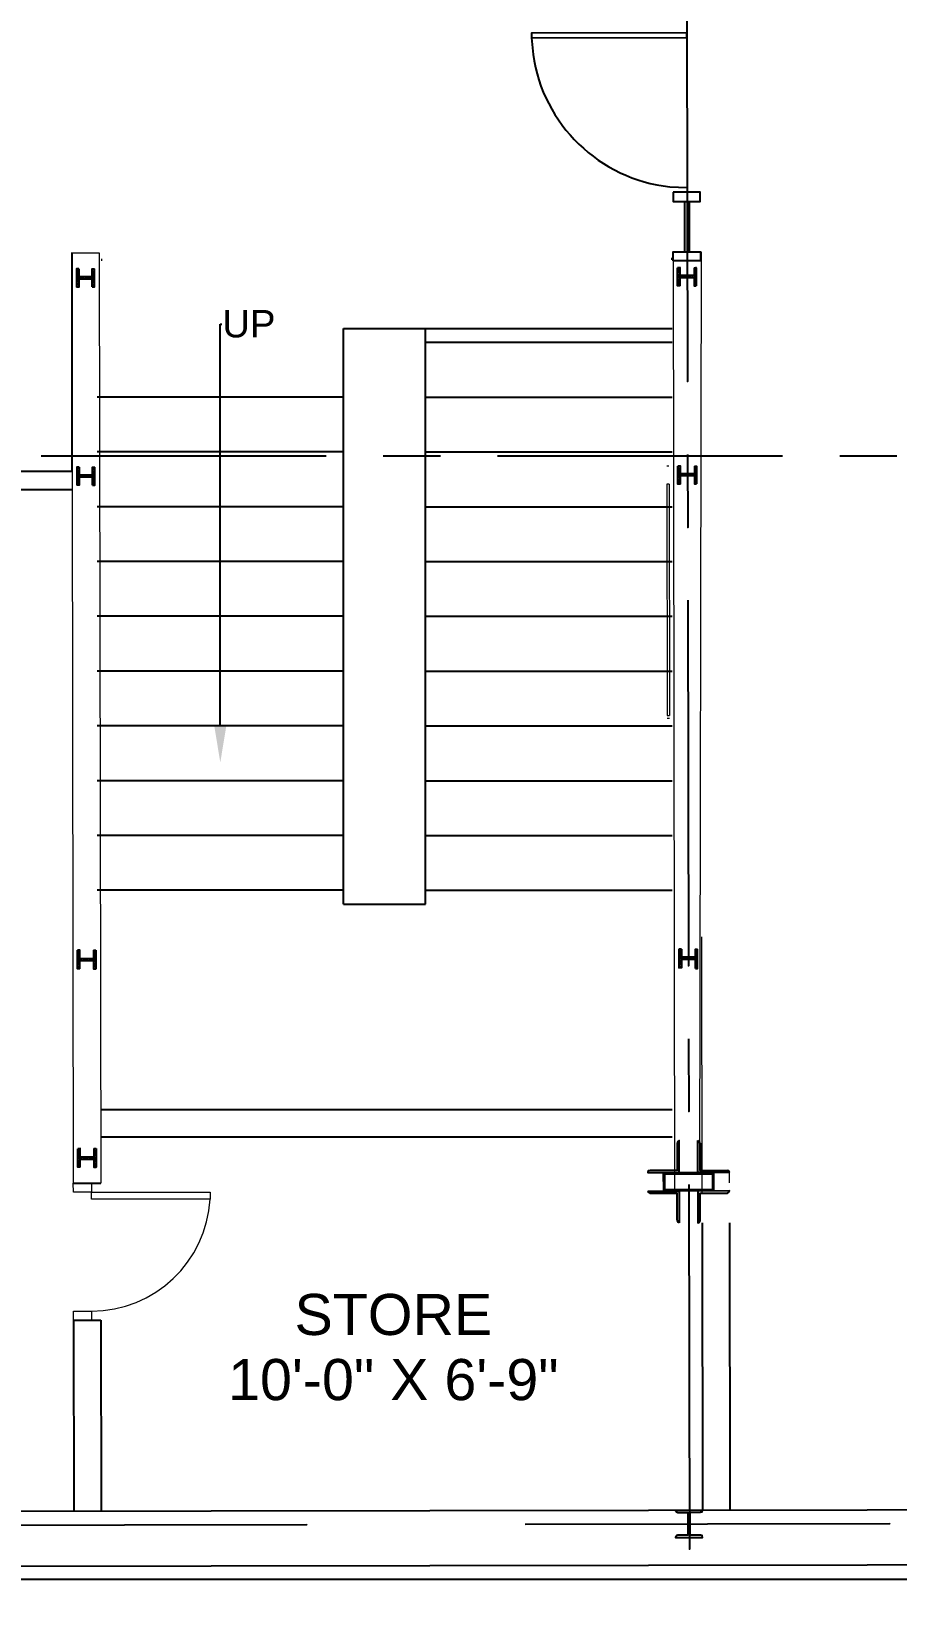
# Model space of a CAD drawing. Header units: inches. Extents: x 6322 to 85903, y -36042 to 7673.
# Drawn here: x 62172.2 to 62361.7, y 5490.2 to 5836.6 of the extents above; entities that cross this region are included whole.
import ezdxf
from ezdxf import colors
from ezdxf.entities.mleader import LeaderData, LeaderLine
from ezdxf.enums import TextEntityAlignment as Align
from ezdxf.math import Vec2, Vec3

# ---------------------------------------------------------------- set-up
doc = ezdxf.new("R2010")
doc.units = ezdxf.units.IN
doc.header["$LTSCALE"] = 10
doc.linetypes.add('Amconstr', pattern=[9999, 9999, 0])
doc.linetypes.add('CENTER', pattern=[2, 1.25, -0.25, 0.25, -0.25])
doc.layers.add('A-DOOR', color=2, linetype='Continuous', lineweight=20)
for name, color, linetype in [('A-STAIR', 2, 'Continuous'), ('A-TEXT-P', 3, 'Continuous'), ('A-WALL-BLWK', 33, 'Continuous'), ('Plot Boundary', 1, 'Continuous'), ('ROAD CL', 251, 'CENTER'), ('TEXT', 3, 'Continuous'), ('WALL', 4, 'Continuous')]:
    doc.layers.add(name, color=color, linetype=linetype)
doc.styles.add('1by8in-1F', font='arial.ttf', dxfattribs={"height": 6})
doc.styles.get("Standard").update_dxf_attribs({"font": 'sanss___.ttf'})

# ---------------------------------------------------------------- blocks, each defined once
blk = doc.blocks.new('pdf plan')
at = {"color": 7, "linetype": 'Continuous', "lineweight": -2, "true_color": 0x000007}
for p, q in [((425.221, 409.397), (425.287, 408.686)), ((431.109, 403.029), (431.853, 402.996))]:
    blk.add_line(p, q, dxfattribs=at)
for points in [[(431.853, 410.274), (431.853, 394.71), (431.853, 394.71)], [(431.737, 402.401), (431.737, 400.25), (431.737, 400.25)], [(431.936, 402.401), (431.936, 400.25), (431.936, 400.25)], [(431.853, 391.6), (431.853, 388.491), (431.853, 388.491)], [(431.853, 385.381), (431.853, 369.784), (431.853, 369.784)], [(431.853, 366.674), (431.853, 363.565), (431.853, 363.565)], [(433.59, 360.968), (432.234, 360.968), (432.234, 362.324)], [(432.333, 362.209), (432.3, 362.291), (432.234, 362.324)], [(432.333, 362.209), (432.333, 361.051), (433.507, 361.051)], [(431.853, 360.455), (431.853, 344.891), (431.853, 344.891)], [(433.59, 360.968), (433.557, 361.034), (433.507, 361.051)], [(430.1, 360.174), (430.117, 360.125), (430.199, 360.075)], [(430.1, 360.174), (431.44, 360.174), (431.44, 358.818)], [(431.357, 358.917), (431.357, 360.075), (430.199, 360.075)], [(431.357, 358.917), (431.39, 358.851), (431.44, 358.818)], [(399.931, 345.967), (415.512, 345.967), (415.512, 345.967)], [(424.84, 345.967), (440.404, 345.967), (440.404, 345.967)]]:
    blk.add_lwpolyline(points, dxfattribs=at)
for points in [[(431.853, 409.397), (431.853, 409.595), (425.221, 409.595), (425.221, 409.397)], [(431.258, 402.798), (431.258, 402.401), (432.416, 402.401), (432.416, 402.798)], [(431.258, 399.87), (431.258, 400.25), (432.416, 400.25), (432.416, 399.87)], [(430.199, 361.051), (430.117, 361.034), (430.1, 360.968), (431.44, 360.968), (431.44, 362.324), (431.39, 362.291), (431.357, 362.209), (431.357, 361.051)], [(432.912, 360.968), (432.912, 360.174), (430.778, 360.174), (430.778, 360.968)], [(432.862, 360.902), (432.862, 360.224), (430.828, 360.224), (430.828, 360.902)], [(433.507, 360.075), (433.557, 360.125), (433.59, 360.174), (432.234, 360.174), (432.234, 358.818), (432.3, 358.851), (432.333, 358.917), (432.333, 360.075)], [(448.774, 344.213), (448.774, 346.545), (402.081, 346.545), (402.081, 344.213)], [(431.357, 345.487), (431.307, 345.47), (431.258, 345.388), (432.416, 345.388), (432.399, 345.47), (432.333, 345.487), (431.886, 345.487), (431.886, 346.463), (432.333, 346.463), (432.399, 346.479), (432.416, 346.545), (431.258, 346.545), (431.307, 346.479), (431.357, 346.463), (431.787, 346.463), (431.787, 345.487)]]:
    blk.add_lwpolyline(points, close=True, dxfattribs=at)
at = {"color": 7, "linetype": 'Continuous', "lineweight": 13, "true_color": 0x000007}
for points in [[(405.571, 400.25), (405.571, 360.555), (405.571, 360.555)], [(405.571, 400.25), (406.746, 400.25), (406.746, 400.25)], [(406.746, 400.25), (406.746, 360.555), (406.746, 360.555)], [(405.571, 360.555), (406.746, 360.555), (406.746, 360.555)]]:
    blk.add_lwpolyline(points, dxfattribs=at)
at = {"color": 7, "linetype": 'Continuous', "lineweight": 9}
for points in [[(431.258, 400.25), (431.239, 360.075)], [(432.416, 371.024), (432.404, 360.075)]]:
    blk.add_lwpolyline(points, dxfattribs=at)
at = {"color": 7, "linetype": 'Continuous', "lineweight": 9, "true_color": 0x000007}
for points in [[(432.45, 400.248), (432.312, 361.049), (432.312, 361.049)], [(406.845, 400.002), (406.845, 399.903), (406.845, 399.903)], [(431.175, 400.002), (431.175, 399.903), (431.175, 399.903)], [(431.059, 391.104), (430.96, 391.104), (430.96, 391.104)], [(430.96, 390.343), (430.96, 380.469), (430.96, 380.469)], [(431.059, 390.343), (430.96, 390.343), (430.96, 390.343)], [(431.059, 390.343), (431.059, 380.469), (431.059, 380.469)], [(430.96, 380.469), (431.059, 380.469), (431.059, 380.469)], [(430.96, 380.353), (431.059, 380.353), (431.059, 380.353)], [(433.59, 360.522), (433.59, 361.001), (432.416, 361.001)]]:
    blk.add_lwpolyline(points, dxfattribs=at)
at = {"color": 7, "linetype": 'Continuous', "lineweight": 25, "true_color": 0x000007}
for points in [[(405.869, 399.572), (405.77, 399.572), (405.77, 398.795)], [(405.869, 399.572), (405.869, 398.795), (405.77, 398.795)], [(406.448, 398.795), (406.448, 399.572), (406.547, 399.572)], [(406.547, 398.795), (406.547, 399.572), (406.547, 399.572)], [(431.44, 398.795), (431.44, 399.572), (431.44, 399.572)], [(431.556, 398.795), (431.556, 399.572), (431.44, 399.572)], [(432.151, 399.572), (432.234, 399.572), (432.234, 398.795)], [(432.151, 399.572), (432.151, 398.795), (432.234, 398.795)], [(405.869, 399.241), (406.448, 399.241), (406.448, 399.241)], [(405.869, 399.142), (406.448, 399.142), (406.448, 399.142)], [(432.151, 399.241), (431.556, 399.241), (431.556, 399.241)], [(432.151, 399.142), (431.556, 399.142), (431.556, 399.142)], [(406.448, 398.795), (406.547, 398.795), (406.547, 398.795)], [(431.556, 398.795), (431.44, 398.795), (431.44, 398.795)], [(405.869, 391.104), (405.77, 391.104), (405.77, 390.343)], [(405.869, 391.104), (405.869, 390.343), (405.77, 390.343)], [(406.448, 390.343), (406.448, 391.104), (406.547, 391.104)], [(406.547, 390.343), (406.547, 391.104), (406.547, 391.104)], [(431.44, 390.343), (431.44, 391.104), (431.44, 391.104)], [(431.556, 390.343), (431.556, 391.104), (431.44, 391.104)], [(432.151, 391.104), (432.234, 391.104), (432.234, 390.343)], [(432.151, 391.104), (432.151, 390.343), (432.234, 390.343)], [(405.869, 390.773), (406.448, 390.773), (406.448, 390.773)], [(405.869, 390.69), (406.448, 390.69), (406.448, 390.69)], [(406.448, 390.343), (406.547, 390.343), (406.547, 390.343)], [(431.556, 390.343), (431.44, 390.343), (431.44, 390.343)], [(432.151, 390.773), (431.556, 390.773), (431.556, 390.773)], [(432.151, 390.69), (431.556, 390.69), (431.556, 390.69)], [(405.869, 369.701), (405.77, 369.701), (405.77, 370.495)], [(405.869, 369.701), (405.869, 370.495), (405.77, 370.495)], [(405.869, 370.148), (406.448, 370.148), (406.448, 370.148)], [(405.869, 370.049), (406.448, 370.049), (406.448, 370.049)], [(406.448, 370.495), (406.448, 369.701), (406.547, 369.701)], [(406.448, 370.495), (406.547, 370.495), (406.547, 370.495)], [(406.547, 370.495), (406.547, 369.701), (406.547, 369.701)], [(431.44, 370.495), (431.44, 369.701), (431.44, 369.701)], [(431.556, 370.495), (431.556, 369.701), (431.44, 369.701)], [(431.556, 370.495), (431.44, 370.495), (431.44, 370.495)], [(432.151, 370.148), (431.556, 370.148), (431.556, 370.148)], [(432.151, 370.049), (431.556, 370.049), (431.556, 370.049)], [(432.151, 369.701), (432.234, 369.701), (432.234, 370.495)], [(432.151, 369.701), (432.151, 370.495), (432.234, 370.495)], [(432.151, 369.668), (432.234, 369.668), (432.234, 370.446)], [(432.151, 369.668), (432.151, 370.446), (432.234, 370.446)], [(405.869, 361.233), (405.77, 361.233), (405.77, 362.027)], [(405.869, 361.233), (405.869, 362.027), (405.77, 362.027)], [(406.448, 362.027), (406.448, 361.233), (406.547, 361.233)], [(406.448, 362.027), (406.547, 362.027), (406.547, 362.027)], [(406.547, 362.027), (406.547, 361.233), (406.547, 361.233)], [(405.869, 361.679), (406.448, 361.679), (406.448, 361.679)], [(405.869, 361.58), (406.448, 361.58), (406.448, 361.58)]]:
    blk.add_lwpolyline(points, dxfattribs=at)
at = {"color": 253, "linetype": 'Continuous', "lineweight": 20, "true_color": 0xb3b3b3}
for points in [[(405.869, 399.539), (405.803, 399.572), (405.803, 399.572)], [(406.547, 399.539), (406.514, 399.572), (406.514, 399.572)], [(431.556, 399.49), (431.473, 399.572), (431.473, 399.572)], [(431.556, 399.572), (431.556, 399.605), (431.556, 399.605)], [(432.234, 399.523), (432.168, 399.572), (432.168, 399.572)], [(432.234, 399.572), (432.234, 399.605), (432.234, 399.605)], [(405.869, 399.457), (405.77, 399.556), (405.77, 399.556)], [(405.869, 399.39), (405.77, 399.49), (405.77, 399.49)], [(405.869, 399.324), (405.77, 399.407), (405.77, 399.407)], [(405.869, 399.258), (405.77, 399.341), (405.77, 399.341)], [(405.919, 399.142), (405.77, 399.291), (405.77, 399.291)], [(405.869, 399.109), (405.77, 399.225), (405.77, 399.225)], [(405.869, 399.043), (405.77, 399.142), (405.77, 399.142)], [(405.869, 398.993), (405.77, 399.076), (405.77, 399.076)], [(405.869, 398.894), (405.77, 399.01), (405.77, 399.01)], [(405.869, 398.845), (405.77, 398.944), (405.77, 398.944)], [(405.985, 399.142), (405.869, 399.241), (405.869, 399.241)], [(406.035, 399.142), (405.952, 399.241), (405.952, 399.241)], [(406.101, 399.142), (406.018, 399.241), (406.018, 399.241)], [(406.183, 399.142), (406.084, 399.241), (406.084, 399.241)], [(406.25, 399.142), (406.15, 399.241), (406.15, 399.241)], [(406.316, 399.142), (406.233, 399.241), (406.233, 399.241)], [(406.382, 399.142), (406.299, 399.241), (406.299, 399.241)], [(406.547, 399.043), (406.365, 399.241), (406.365, 399.241)], [(406.547, 399.109), (406.448, 399.225), (406.431, 399.241)], [(406.547, 399.473), (406.448, 399.556), (406.448, 399.556)], [(406.547, 399.39), (406.448, 399.49), (406.448, 399.49)], [(406.547, 399.324), (406.448, 399.423), (406.448, 399.423)], [(406.547, 399.258), (406.448, 399.341), (406.448, 399.341)], [(406.547, 399.192), (406.448, 399.291), (406.448, 399.291)], [(406.547, 398.993), (406.448, 399.076), (406.448, 399.076)], [(406.547, 398.927), (406.448, 399.01), (406.448, 399.01)], [(406.547, 398.845), (406.448, 398.944), (406.448, 398.944)], [(431.556, 399.423), (431.44, 399.539), (431.44, 399.539)], [(431.556, 399.374), (431.44, 399.473), (431.44, 399.473)], [(431.556, 399.308), (431.44, 399.39), (431.44, 399.39)], [(431.638, 399.142), (431.44, 399.324), (431.44, 399.324)], [(431.572, 399.142), (431.556, 399.159), (431.44, 399.258)], [(431.556, 399.093), (431.44, 399.192), (431.44, 399.192)], [(431.556, 399.026), (431.44, 399.109), (431.44, 399.109)], [(431.556, 398.944), (431.44, 399.043), (431.44, 399.043)], [(431.556, 398.878), (431.44, 398.993), (431.44, 398.993)], [(431.556, 398.811), (431.44, 398.927), (431.44, 398.927)], [(431.704, 399.142), (431.622, 399.241), (431.622, 399.241)], [(431.771, 399.142), (431.688, 399.241), (431.688, 399.241)], [(431.853, 399.142), (431.737, 399.241), (431.737, 399.241)], [(431.919, 399.142), (431.804, 399.241), (431.804, 399.241)], [(431.969, 399.142), (431.886, 399.241), (431.886, 399.241)], [(432.035, 399.142), (431.953, 399.241), (431.953, 399.241)], [(432.118, 399.142), (432.019, 399.241), (432.019, 399.241)], [(432.234, 399.093), (432.151, 399.192), (432.085, 399.241)], [(432.234, 399.457), (432.151, 399.539), (432.151, 399.539)], [(432.234, 399.374), (432.151, 399.473), (432.151, 399.473)], [(432.234, 399.308), (432.151, 399.407), (432.151, 399.407)], [(432.234, 399.241), (432.151, 399.324), (432.151, 399.324)], [(432.234, 399.175), (432.151, 399.258), (432.151, 399.258)], [(432.234, 399.026), (432.151, 399.142), (432.151, 399.142)], [(432.234, 398.96), (432.151, 399.043), (432.151, 399.043)], [(432.234, 398.894), (432.151, 398.993), (432.151, 398.993)], [(432.234, 398.811), (432.151, 398.927), (432.151, 398.927)], [(405.836, 398.795), (405.77, 398.861), (405.77, 398.861)], [(406.531, 398.795), (406.448, 398.878), (406.448, 398.878)], [(406.448, 398.795), (406.448, 398.811), (406.448, 398.811)], [(431.489, 398.795), (431.44, 398.845), (431.44, 398.845)], [(432.184, 398.795), (432.151, 398.861), (432.151, 398.861)], [(405.869, 391.005), (405.77, 391.087), (405.77, 391.087)], [(405.869, 390.922), (405.77, 391.021), (405.77, 391.021)], [(405.869, 390.856), (405.77, 390.955), (405.77, 390.955)], [(405.869, 390.79), (405.77, 390.872), (405.77, 390.872)], [(405.919, 390.69), (405.869, 390.723), (405.77, 390.823)], [(405.869, 391.071), (405.803, 391.104), (405.803, 391.104)], [(406.547, 391.005), (406.448, 391.104), (406.448, 391.104)], [(406.547, 390.938), (406.448, 391.021), (406.448, 391.021)], [(406.547, 390.856), (406.448, 390.955), (406.448, 390.955)], [(406.547, 390.79), (406.448, 390.905), (406.448, 390.905)], [(406.547, 390.723), (406.448, 390.839), (406.448, 390.839)], [(406.547, 391.071), (406.514, 391.104), (406.514, 391.104)], [(431.556, 390.955), (431.44, 391.071), (431.44, 391.071)], [(431.556, 390.905), (431.44, 391.005), (431.44, 391.005)], [(431.556, 390.839), (431.44, 390.938), (431.44, 390.938)], [(431.638, 390.69), (431.556, 390.773), (431.44, 390.856)], [(431.572, 390.69), (431.556, 390.69), (431.44, 390.79)], [(431.556, 391.054), (431.473, 391.104), (431.473, 391.104)], [(431.556, 391.104), (431.556, 391.137), (431.556, 391.137)], [(432.234, 390.988), (432.151, 391.071), (432.151, 391.071)], [(432.234, 390.922), (432.151, 391.005), (432.151, 391.005)], [(432.234, 390.839), (432.151, 390.938), (432.151, 390.938)], [(432.234, 390.773), (432.151, 390.872), (432.151, 390.872)], [(432.234, 390.707), (432.151, 390.79), (432.151, 390.79)], [(432.234, 391.054), (432.168, 391.104), (432.168, 391.104)], [(432.234, 391.104), (432.234, 391.137), (432.234, 391.137)], [(405.869, 390.641), (405.77, 390.757), (405.77, 390.757)], [(405.869, 390.575), (405.77, 390.69), (405.77, 390.69)], [(405.869, 390.525), (405.77, 390.608), (405.77, 390.608)], [(405.869, 390.459), (405.77, 390.542), (405.77, 390.542)], [(405.869, 390.376), (405.77, 390.475), (405.77, 390.475)], [(405.836, 390.343), (405.77, 390.409), (405.77, 390.409)], [(405.985, 390.69), (405.869, 390.773), (405.869, 390.773)], [(406.035, 390.69), (405.952, 390.773), (405.952, 390.773)], [(406.101, 390.69), (406.018, 390.773), (406.018, 390.773)], [(406.183, 390.69), (406.084, 390.773), (406.084, 390.773)], [(406.25, 390.69), (406.15, 390.773), (406.15, 390.773)], [(406.316, 390.69), (406.233, 390.773), (406.233, 390.773)], [(406.382, 390.69), (406.299, 390.773), (406.299, 390.773)], [(406.547, 390.575), (406.365, 390.773), (406.365, 390.773)], [(406.547, 390.674), (406.448, 390.757), (406.431, 390.773)], [(406.547, 390.525), (406.448, 390.624), (406.448, 390.624)], [(406.547, 390.459), (406.448, 390.558), (406.448, 390.558)], [(406.547, 390.393), (406.448, 390.475), (406.448, 390.475)], [(406.531, 390.343), (406.448, 390.409), (406.448, 390.409)], [(406.465, 390.343), (406.448, 390.343), (406.448, 390.343)], [(431.556, 390.624), (431.44, 390.723), (431.44, 390.723)], [(431.556, 390.558), (431.44, 390.674), (431.44, 390.674)], [(431.556, 390.492), (431.44, 390.575), (431.44, 390.575)], [(431.556, 390.409), (431.44, 390.525), (431.44, 390.525)], [(431.556, 390.343), (431.44, 390.459), (431.44, 390.459)], [(431.489, 390.343), (431.44, 390.393), (431.44, 390.393)], [(431.704, 390.69), (431.622, 390.773), (431.622, 390.773)], [(431.787, 390.69), (431.688, 390.773), (431.688, 390.773)], [(431.853, 390.69), (431.737, 390.773), (431.737, 390.773)], [(431.919, 390.69), (431.804, 390.773), (431.804, 390.773)], [(431.969, 390.69), (431.886, 390.773), (431.886, 390.773)], [(432.068, 390.69), (431.953, 390.773), (431.953, 390.773)], [(432.118, 390.69), (432.019, 390.773), (432.019, 390.773)], [(432.234, 390.641), (432.151, 390.723), (432.085, 390.773)], [(432.234, 390.558), (432.151, 390.674), (432.151, 390.674)], [(432.234, 390.492), (432.151, 390.608), (432.151, 390.608)], [(432.234, 390.426), (432.151, 390.525), (432.151, 390.525)], [(432.234, 390.376), (432.151, 390.459), (432.151, 390.459)], [(432.184, 390.343), (432.151, 390.393), (432.151, 390.393)], [(405.869, 370.363), (405.77, 370.446), (405.77, 370.446)], [(405.869, 370.28), (405.77, 370.379), (405.77, 370.379)], [(405.869, 370.214), (405.77, 370.313), (405.77, 370.313)], [(405.952, 370.049), (405.869, 370.148), (405.77, 370.264)], [(405.902, 370.049), (405.869, 370.082), (405.77, 370.181)], [(405.869, 369.999), (405.77, 370.115), (405.77, 370.115)], [(405.869, 369.933), (405.77, 370.049), (405.77, 370.049)], [(405.869, 369.883), (405.77, 369.982), (405.77, 369.982)], [(405.869, 369.817), (405.77, 369.9), (405.77, 369.9)], [(405.869, 370.429), (405.803, 370.495), (405.803, 370.495)], [(406.035, 370.049), (405.935, 370.148), (405.935, 370.148)], [(406.101, 370.049), (406.001, 370.148), (406.001, 370.148)], [(406.167, 370.049), (406.084, 370.148), (406.084, 370.148)], [(406.233, 370.049), (406.15, 370.148), (406.15, 370.148)], [(406.316, 370.049), (406.216, 370.148), (406.216, 370.148)], [(406.382, 370.049), (406.283, 370.148), (406.283, 370.148)], [(406.547, 369.966), (406.448, 370.049), (406.365, 370.148)], [(406.547, 370.032), (406.448, 370.115), (406.431, 370.148)], [(406.547, 370.363), (406.448, 370.462), (406.448, 370.462)], [(406.547, 370.297), (406.448, 370.379), (406.448, 370.379)], [(406.547, 370.231), (406.448, 370.313), (406.448, 370.313)], [(406.547, 370.148), (406.448, 370.264), (406.448, 370.264)], [(406.547, 370.082), (406.448, 370.197), (406.448, 370.197)], [(406.547, 369.883), (406.448, 369.982), (406.448, 369.982)], [(406.547, 369.817), (406.448, 369.916), (406.448, 369.916)], [(406.547, 370.429), (406.481, 370.495), (406.481, 370.495)], [(431.556, 370.346), (431.44, 370.429), (431.44, 370.429)], [(431.556, 370.264), (431.44, 370.363), (431.44, 370.363)], [(431.556, 370.197), (431.44, 370.297), (431.44, 370.297)], [(431.622, 370.049), (431.556, 370.131), (431.44, 370.214)], [(431.556, 370.049), (431.556, 370.065), (431.44, 370.148)], [(431.556, 369.982), (431.44, 370.082), (431.44, 370.082)], [(431.556, 369.916), (431.44, 370.032), (431.44, 370.032)], [(431.556, 369.85), (431.44, 369.933), (431.44, 369.933)], [(431.556, 369.784), (431.44, 369.883), (431.44, 369.883)], [(431.556, 370.412), (431.473, 370.495), (431.473, 370.495)], [(431.556, 370.462), (431.539, 370.495), (431.539, 370.495)], [(431.704, 370.049), (431.589, 370.148), (431.589, 370.148)], [(431.771, 370.049), (431.655, 370.148), (431.655, 370.148)], [(431.837, 370.049), (431.737, 370.148), (431.737, 370.148)], [(431.886, 370.049), (431.804, 370.148), (431.804, 370.148)], [(431.969, 370.049), (431.87, 370.148), (431.87, 370.148)], [(432.035, 370.049), (431.936, 370.148), (431.936, 370.148)], [(432.101, 370.049), (432.019, 370.148), (432.019, 370.148)], [(432.234, 369.999), (432.085, 370.148), (432.085, 370.148)], [(432.234, 370.412), (432.151, 370.495), (432.151, 370.495)], [(432.234, 370.346), (432.151, 370.429), (432.151, 370.429)], [(432.234, 370.28), (432.151, 370.363), (432.151, 370.363)], [(432.234, 370.197), (432.151, 370.297), (432.151, 370.297)], [(432.234, 370.131), (432.151, 370.231), (432.151, 370.231)], [(432.234, 370.065), (432.151, 370.148), (432.151, 370.148)], [(432.234, 369.916), (432.151, 370.032), (432.151, 370.032)], [(432.234, 369.85), (432.151, 369.966), (432.151, 369.966)], [(432.234, 369.784), (432.151, 369.883), (432.151, 369.883)], [(432.234, 370.462), (432.234, 370.495), (432.234, 370.495)], [(405.869, 369.734), (405.77, 369.834), (405.77, 369.834)], [(405.836, 369.701), (405.77, 369.767), (405.77, 369.767)], [(406.547, 369.751), (406.448, 369.834), (406.448, 369.834)], [(406.514, 369.701), (406.448, 369.767), (406.448, 369.767)], [(431.556, 369.701), (431.44, 369.817), (431.44, 369.817)], [(431.489, 369.701), (431.44, 369.751), (431.44, 369.751)], [(432.234, 369.734), (432.151, 369.817), (432.151, 369.817)], [(432.168, 369.701), (432.151, 369.751), (432.151, 369.751)], [(405.869, 361.894), (405.77, 361.994), (405.77, 361.994)], [(405.869, 361.828), (405.77, 361.911), (405.77, 361.911)], [(405.869, 361.746), (405.77, 361.845), (405.77, 361.845)], [(405.952, 361.58), (405.869, 361.679), (405.77, 361.795)], [(405.869, 361.961), (405.803, 362.027), (405.803, 362.027)], [(406.547, 361.894), (406.448, 361.994), (406.448, 361.994)], [(406.547, 361.828), (406.448, 361.944), (406.448, 361.944)], [(406.547, 361.762), (406.448, 361.845), (406.448, 361.845)], [(406.547, 361.712), (406.448, 361.795), (406.448, 361.795)], [(406.547, 361.977), (406.481, 362.027), (406.481, 362.027)], [(405.902, 361.58), (405.869, 361.613), (405.77, 361.729)], [(405.869, 361.564), (405.77, 361.646), (405.77, 361.646)], [(405.869, 361.464), (405.77, 361.58), (405.77, 361.58)], [(405.869, 361.415), (405.77, 361.514), (405.77, 361.514)], [(405.869, 361.349), (405.77, 361.448), (405.77, 361.448)], [(405.869, 361.282), (405.77, 361.365), (405.77, 361.365)], [(405.836, 361.233), (405.77, 361.299), (405.77, 361.299)], [(406.035, 361.58), (405.935, 361.679), (405.935, 361.679)], [(406.101, 361.58), (406.001, 361.679), (406.001, 361.679)], [(406.167, 361.58), (406.084, 361.679), (406.084, 361.679)], [(406.233, 361.58), (406.15, 361.679), (406.15, 361.679)], [(406.316, 361.58), (406.216, 361.679), (406.216, 361.679)], [(406.382, 361.58), (406.283, 361.679), (406.283, 361.679)], [(406.547, 361.497), (406.448, 361.58), (406.365, 361.679)], [(406.547, 361.564), (406.431, 361.679), (406.431, 361.679)], [(406.547, 361.613), (406.448, 361.729), (406.448, 361.729)], [(406.547, 361.431), (406.448, 361.514), (406.448, 361.514)], [(406.547, 361.349), (406.448, 361.448), (406.448, 361.448)], [(406.547, 361.282), (406.448, 361.382), (406.448, 361.382)], [(406.514, 361.233), (406.448, 361.299), (406.448, 361.299)]]:
    blk.add_lwpolyline(points, dxfattribs=at)
at = {"color": 7, "linetype": 'Continuous', "lineweight": -2, "true_color": 0x000007}
blk.add_open_spline([(425.287, 408.686), (425.7, 405.692), (428.115, 403.36), (431.109, 403.029)], degree=3, dxfattribs=at)
at = {"layer": 'A-DOOR'}
for points in [[(405.571, 360.165), (405.571, 360.555), (406.351, 360.553), (406.35, 360.164)], [(406.35, 360.164), (411.417, 360.155), (411.416, 359.862), (406.35, 359.871)], [(405.561, 354.709), (405.562, 355.099), (406.341, 355.097), (406.341, 354.707)]]:
    blk.add_lwpolyline(points, close=True, dxfattribs=at)
blk.add_arc((406.344, 360.18), 5.082, 269.9737, 356.42188, dxfattribs=at)
at = {"layer": 'A-STAIR'}
for p, q in [((417.129, 372.447), (417.172, 397)), ((417.172, 397), (431.202, 396.975)), ((420.636, 372.441), (420.679, 396.994)), ((420.678, 396.409), (431.201, 396.39)), ((417.167, 394.077), (406.644, 394.095)), ((420.674, 394.071), (431.197, 394.052)), ((417.163, 391.738), (406.64, 391.757)), ((420.67, 391.732), (431.193, 391.714)), ((417.158, 389.4), (406.636, 389.419)), ((420.666, 389.394), (431.188, 389.375)), ((417.154, 387.062), (406.632, 387.08)), ((420.662, 387.056), (431.184, 387.037)), ((417.15, 384.724), (406.628, 384.742)), ((420.658, 384.717), (431.18, 384.699)), ((417.146, 382.385), (406.624, 382.404)), ((420.654, 382.379), (431.176, 382.36)), ((417.142, 380.047), (406.62, 380.065)), ((420.65, 380.041), (431.172, 380.022)), ((417.138, 377.709), (406.615, 377.727)), ((420.645, 377.702), (431.168, 377.684)), ((417.134, 375.37), (406.611, 375.389)), ((420.641, 375.364), (431.164, 375.345)), ((417.13, 373.032), (406.607, 373.05)), ((420.637, 373.026), (431.16, 373.007)), ((417.129, 372.447), (420.636, 372.441))]:
    blk.add_line(p, q, dxfattribs=at)
at = {"layer": 'A-WALL-BLWK'}
for p, q in [((405.575, 390.144), (400.88, 390.144)), ((406.746, 363.697), (431.143, 363.654)), ((406.746, 362.528), (431.141, 362.485))]:
    blk.add_line(p, q, dxfattribs=at)
blk.add_lwpolyline([(405.575, 400.269), (405.558, 390.916), (400.882, 390.924)], dxfattribs=at)
at = {"layer": 'Plot Boundary', "color": 5, "lineweight": -3}
blk.add_lwpolyline([(173.816, 439.924), (484.814, 439.377), (484.645, 343.505), (173.647, 344.053)], close=True, dxfattribs=at)
at = {"layer": 'WALL', "linetype": 'Amconstr', "lineweight": 25}
for p, q in [((405.571, 360.555), (406.741, 360.555)), ((432.424, 358.821), (432.407, 346.544)), ((433.593, 358.819), (433.576, 346.543)), ((405.571, 354.709), (405.571, 346.545)), ((405.571, 354.709), (406.741, 354.709)), ((406.741, 354.709), (406.741, 346.543))]:
    blk.add_line(p, q, dxfattribs=at)
at = {"layer": 'A-TEXT-P', "style": '1by8in-1F'}
for s, height, p in [('STORE', 1.7538, (419.226, 354.929)), ('10\'-0" X 6\'-9"', 1.75375, (419.222, 352.15))]:
    blk.add_text(s, height=height, rotation=359.89914, dxfattribs=at).set_placement(p, align=Align.MIDDLE_CENTER)
at = {"layer": 'TEXT', "linetype": 'Amconstr', "lineweight": 25}
ml = blk.add_multileader_mtext('Standard', dxfattribs=at)
ml.set_content('UP', color=256)
ml.set_leader_properties()
ml.build(insert=Vec2(0, 0))
ml.multileader.update_dxf_attribs({"text_right_attachment_type": 6, "dogleg_length": 0.36, "arrow_head_size": 1.559})
ctx = ml.context
ctx.base_point, ctx.char_height, ctx.arrow_head_size, ctx.landing_gap_size, ctx.plane_origin, ctx.plane_x_axis, ctx.plane_y_axis = Vec3(411.981, 397.2), 1.1692, 1.559, 0.0175, Vec3(411.878, 378.494), Vec3(0.999998, -0.00176), Vec3(0.00176, 0.999998)
ctx.right_attachment = 6
notes = []
notes.append((ctx, [(0, (1, 1, 0), (411.911, 397.201), (0.999998, -0.00176), 0.0702, [(0, [(411.878, 378.494)], 0, [])])]))
ctx.mtext.insert, ctx.mtext.text_direction, ctx.mtext.rotation, ctx.mtext.flow_direction = Vec3(412, 397.803), Vec3(0.999998, -0.00176), 6.281425, 5
for ctx, leaders in notes:
    for number, flags, end, landing, length, lines in leaders:
        leader = LeaderData()
        leader.index, (leader.has_last_leader_line, leader.has_dogleg_vector, leader.attachment_direction) = number, flags
        leader.last_leader_point, leader.dogleg_vector, leader.dogleg_length = Vec3(end), Vec3(landing), length
        for number, points, colour, breaks in lines:
            line = LeaderLine()
            line.index, line.vertices, line.color, line.breaks = number, Vec3.list(points), colors.encode_raw_color(colour), breaks
            leader.lines.append(line)
        ctx.leaders.append(leader)

msp = doc.modelspace()

# ---------------------------------------------------------------- linework, layer by layer
at = {"layer": 'ROAD CL', "ltscale": 5}
msp.add_lwpolyline([(63714.24786, 4966.19694), (62936.78765, 5743.65715), (60915.76724, 5743.65715)], dxfattribs=at)

# ---------------------------------------------------------------- block references
at = {"linetype": 'Amconstr', "lineweight": 25, "xscale": 5.131858713091743, "yscale": 5.131858713091743, "zscale": 5.131858713091743, "rotation": 0.100856521769071}
msp.add_blockref('pdf plan', (60103.28593, 3730.46186), dxfattribs=at)

doc.saveas('drawing.dxf')
